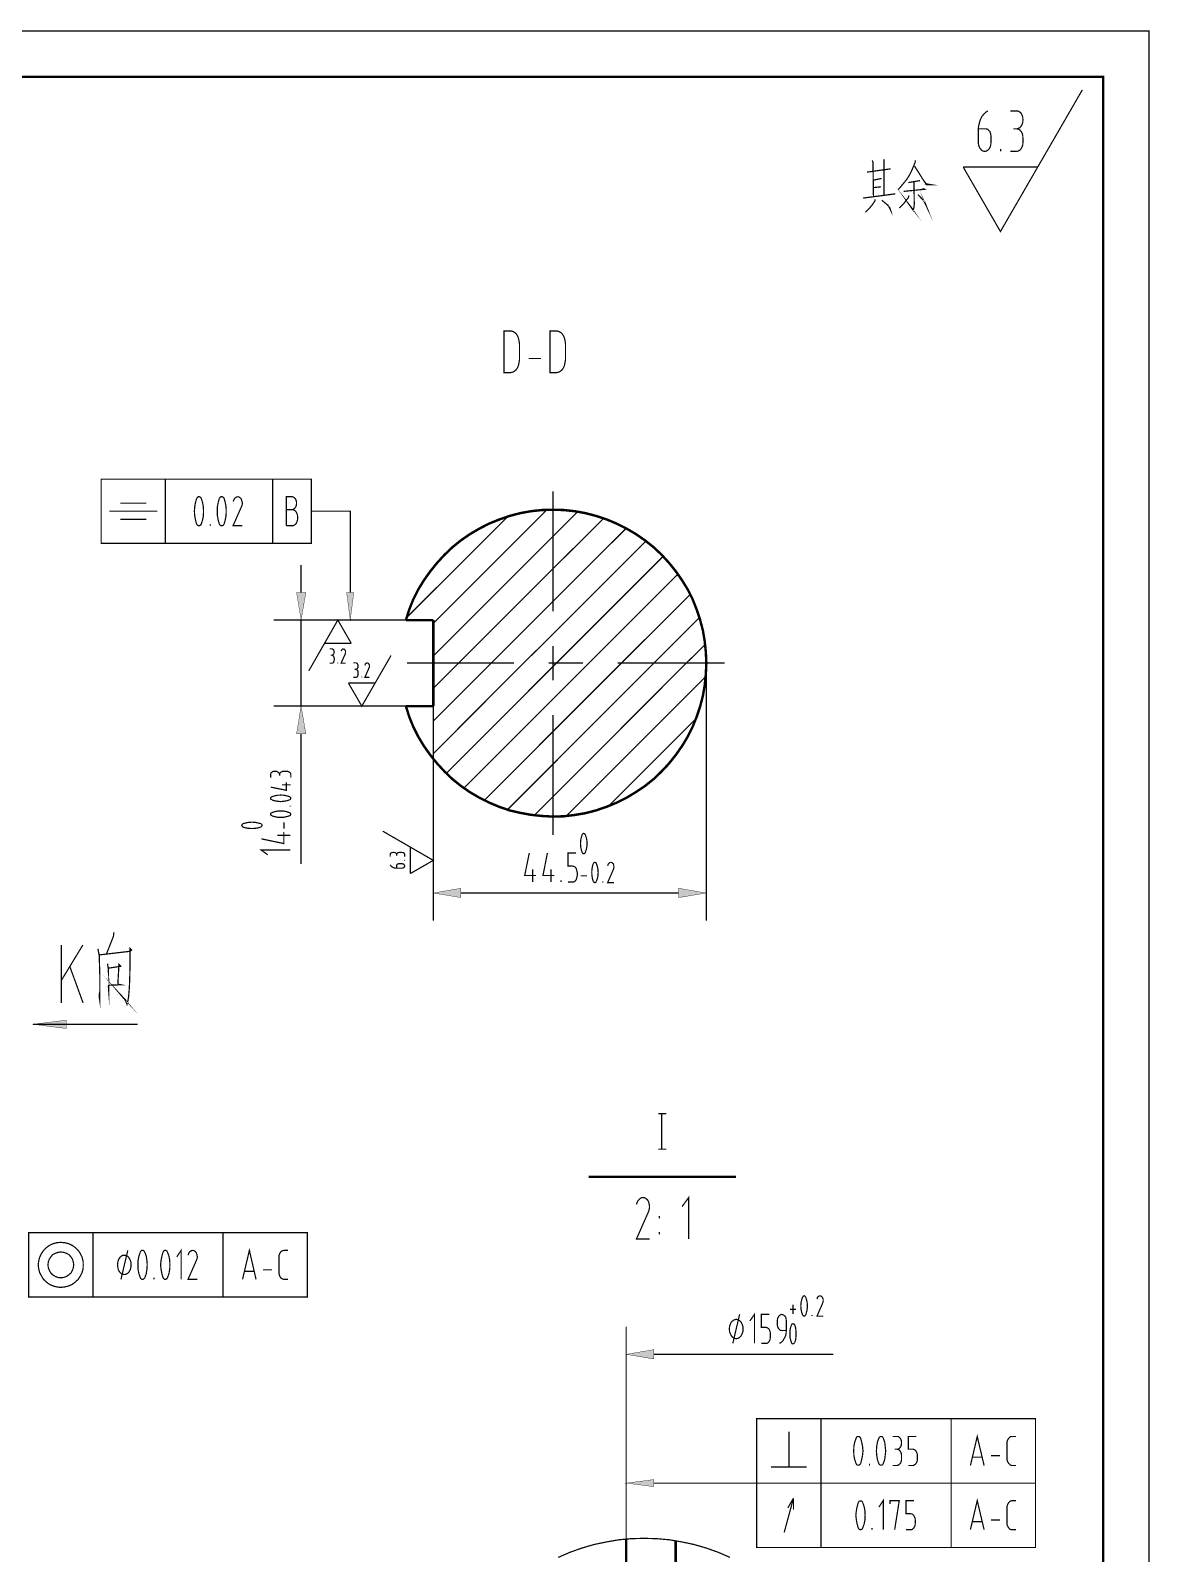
# Model space of a CAD drawing. Header units: millimetres. Extents: x -134 to 1622, y -8 to 444.
# Drawn here: x 446.2 to 627.6, y 197.2 to 444 of the extents above; entities that cross this region are included whole.
import ezdxf

# ---------------------------------------------------------------- set-up
doc = ezdxf.new("R2010")
doc.units = ezdxf.units.MM
doc.header["$LTSCALE"] = 0.25
doc.layers.add('H', color=7, linetype='Continuous')
doc.layers.add('P', color=7, linetype='Continuous')

msp = doc.modelspace()

# ---------------------------------------------------------------- hatches: boundary and pattern name
at = {"layer": 'H', "linetype": 'Continuous'}
for points in [[(489.3290000000001, 352.9095), (490.811, 352.9095), (490.043, 348.438), (489.3290000000001, 352.9095)], [(498.008, 348.438), (497.4515000000001, 352.9095), (498.59, 352.9095), (498.008, 348.438)], [(489.3290000000001, 330.0240000000001), (490.811, 330.0240000000001), (490.043, 334.4955), (489.3290000000001, 330.0240000000001)], [(515.9465, 304.968), (515.9465, 303.486), (511.475, 304.2), (515.9465, 304.968)], [(551.2685, 304.968), (551.2685, 303.486), (555.74, 304.2), (551.2685, 304.968)], [(451.9430000000001, 282.2400000000001), (446.573, 282.9285), (451.9430000000001, 283.6155000000001), (451.9430000000001, 282.2400000000001)], [(547.22, 230.196), (547.22, 228.714), (542.7485, 229.455), (547.22, 230.196)], [(542.7485, 208.5795), (547.22, 209.1615), (547.22, 208.0245), (542.7485, 208.5795)]]:
    msp.add_hatch(color=256, dxfattribs=at).paths.add_polyline_path(points)

# ---------------------------------------------------------------- linework, layer by layer
at = {"layer": 'P'}
for points, const_width in [([(0.935, 0.8819999999999999), (627.494, 0.8819999999999999), (627.494, 443.9265), (0.935, 443.9265), (0.935, 0.8819999999999999)], 0.198), ([(38.2145, 8.315999999999999), (620.0600000000001, 8.315999999999999), (620.0600000000001, 436.4925), (38.2145, 436.4925), (38.2145, 8.315999999999999)], 0.3945), ([(597.3845, 421.8870000000001), (603.4175, 411.4365), (616.7, 434.4015)], 0.198), ([(601.3805000000001, 430.989), (601.037, 430.7775), (600.719, 430.4595), (600.428, 430.089), (600.1895, 429.6390000000001), (600.0305000000001, 429.1635000000001), (599.8985, 428.607), (599.819, 428.0775), (599.819, 425.8815), (599.8715, 425.511), (599.9780000000001, 425.1675), (600.1370000000001, 424.8765), (600.3755000000001, 424.6125000000001), (600.587, 424.4805000000001), (600.878, 424.4265), (601.142, 424.4805000000001), (601.3805000000001, 424.6125000000001), (601.619, 424.8765), (601.7764999999999, 425.1675), (601.856, 425.511), (601.883, 425.8815), (601.883, 426.6225), (601.883, 426.9675), (601.8305, 427.284), (601.724, 427.602), (601.5395000000001, 427.8135), (601.3535, 428.025), (601.0895, 428.0775), (600.878, 428.0775), (599.819, 428.0775)], 0.198), ([(605.0045, 430.989), (606.0635, 430.989)], 0.198), ([(606.0635, 428.0775), (606.302, 428.1570000000001), (606.566, 428.2635), (606.7775, 428.5275), (606.9365, 428.8185), (607.043, 429.1635000000001), (607.0685000000001, 429.534), (607.043, 429.93), (606.9365, 430.2735), (606.7775, 430.5915000000001), (606.566, 430.803), (606.302, 430.962), (606.0635, 430.989)], 0.198), ([(606.0635, 428.0775), (605.5070000000001, 428.0775)], 0.198), ([(607.0685000000001, 426.6225), (607.043, 426.9930000000001), (606.9365, 427.3635), (606.7775, 427.6545), (606.566, 427.893), (606.302, 428.052), (606.0635, 428.0775)], 0.198), ([(603.4445000000001, 424.4265), (603.4445000000001, 424.7970000000001)], 0.198), ([(606.0635, 424.4265), (606.302, 424.4805000000001), (606.566, 424.6125000000001), (606.7775, 424.8765), (606.9365, 425.1675), (607.043, 425.511), (607.0685000000001, 425.8815)], 0.198), ([(607.0685000000001, 426.6225), (607.0685000000001, 425.8815)], 0.198), ([(582.647, 422.9715), (582.7535, 422.628), (582.8330000000001, 417.204)], 0.198), ([(584.5264999999999, 423.1575), (584.552, 422.9715), (584.5264999999999, 417.336)], 0.198), ([(589.6324999999999, 422.9715), (589.58, 422.628), (589.157, 421.5960000000001), (588.7070000000001, 420.6435000000001), (588.2045, 419.8500000000001), (587.5685000000001, 419.0820000000001), (587.0930000000001, 418.5), (586.802, 418.2090000000001)], 0.198), ([(589.4735000000001, 422.0715000000001), (591.4055000000001, 419.0295), (592.172, 419.0295), (591.4055000000001, 419.1615), (590.9825000000001, 419.6910000000001)], 0.198), ([(606.0635, 424.4265), (605.0045, 424.4265)], 0.198), ([(581.8009999999999, 421.0665), (585.611, 421.5960000000001)], 0.198), ([(582.8330000000001, 419.7705), (584.1560000000001, 420.0345)], 0.198), ([(590.3735, 419.6910000000001), (588.4955, 419.373)], 0.198), ([(597.3845, 421.8870000000001), (609.4505, 421.8870000000001)], 0.198), ([(581.1665, 416.8605000000001), (586.379, 417.5475)], 0.198), ([(582.7805000000001, 418.5525000000001), (584.0765000000001, 418.686)], 0.198), ([(589.394, 419.5050000000001), (589.448, 415.854), (589.394, 415.326), (589.289, 414.849), (588.6275, 415.8015), (589.289, 414.9555)], 0.198), ([(588.6005, 417.2835000000001), (588.4955, 416.9385), (587.7545, 415.986), (587.0135, 415.2465)], 0.198), ([(587.7275, 417.945), (591.1415000000001, 418.2885000000001), (590.9825000000001, 418.3680000000001), (590.5055000000001, 418.2090000000001)], 0.198), ([(590.0555, 417.4155000000001), (590.771, 416.6475000000001), (591.167, 416.1720000000001), (591.4055000000001, 415.563), (591.062, 416.2785)], 0.198), ([(583.0715, 416.6475000000001), (583.0715, 416.4105), (582.6740000000001, 415.8015), (582.278, 415.326), (581.828, 414.849), (581.51, 414.558)], 0.198), ([(584.183, 416.5155), (585.1355, 415.722), (585.5045, 415.2465), (585.611, 414.9015), (585.293, 415.5105)], 0.198), ([(522.932, 388.5765000000001), (524.042, 388.5765000000001), (524.36, 388.6560000000001), (524.6510000000001, 388.8135), (524.8895, 389.025), (525.128, 389.3700000000001), (525.2855000000001, 389.766), (525.365, 390.1905), (525.4445000000001, 390.6390000000001), (525.4445000000001, 393.2595), (525.365, 393.735), (525.2855000000001, 394.1325), (525.128, 394.5285), (524.8895, 394.8735), (524.6510000000001, 395.0850000000001), (524.36, 395.2440000000001), (524.042, 395.3235), (522.932, 395.3235), (522.932, 388.5765000000001)], 0.198), ([(530.393, 388.5765000000001), (531.5045, 388.5765000000001), (531.821, 388.6560000000001), (532.1120000000001, 388.8135), (532.3505, 389.025), (532.5889999999999, 389.3700000000001), (532.748, 389.766), (532.826, 390.1905), (532.9055000000001, 390.6390000000001), (532.9055000000001, 393.2595), (532.826, 393.735), (532.748, 394.1325), (532.5889999999999, 394.5285), (532.3505, 394.8735), (532.1120000000001, 395.0850000000001), (531.821, 395.2440000000001), (531.5045, 395.3235), (530.393, 395.3235), (530.393, 388.5765000000001)], 0.198), ([(526.9265, 390.852), (528.9110000000001, 390.852)], 0.198), ([(457.6325, 360.9), (457.6325, 371.298), (468.0305, 371.298), (468.0305, 360.9), (457.6325, 360.9)], 0.198), ([(468.0305, 360.9), (485.4395, 360.9), (485.4395, 371.298), (468.0305, 371.298)], 0.198), ([(485.4395, 360.9), (491.7110000000001, 360.9), (491.7110000000001, 371.298), (485.4395, 371.298)], 0.198), ([(473.1095, 368.2035), (472.9250000000001, 367.542), (472.793, 366.8265), (472.7405, 366.1125), (472.793, 365.3715), (472.9250000000001, 364.6845), (473.1095, 363.996)], 0.198), ([(473.8505, 368.2035), (473.7185000000001, 368.361), (473.5595, 368.4675), (473.402, 368.4675), (473.2430000000001, 368.361), (473.1095, 368.2035)], 0.198), ([(473.8505, 363.996), (474.062, 364.6845), (474.1955, 365.3715), (474.221, 366.1125), (474.1955, 366.8265), (474.062, 367.542), (473.8505, 368.2035)], 0.198), ([(476.7875, 368.2035), (476.6030000000001, 367.542), (476.471, 366.8265), (476.444, 366.1125), (476.471, 365.3715), (476.6030000000001, 364.6845), (476.7875, 363.996)], 0.198), ([(477.5555000000001, 368.2035), (477.4235, 368.361), (477.2645, 368.4675), (477.0785, 368.4675), (476.9195, 368.361), (476.7875, 368.2035)], 0.198), ([(477.5555000000001, 363.996), (477.74, 364.6845), (477.872, 365.3715), (477.899, 366.1125), (477.872, 366.8265), (477.74, 367.542), (477.5555000000001, 368.2035)], 0.198), ([(479.7515000000001, 368.4675), (479.54, 368.388), (479.3015, 368.229), (479.1425, 367.965), (479.0105, 367.674)], 0.198), ([(480.3860000000001, 366.8805), (480.4925, 367.1445), (480.518, 367.4625), (480.4385, 367.779), (480.3605000000001, 368.0445), (480.2015000000001, 368.256), (479.963, 368.415), (479.7515000000001, 368.4675)], 0.198), ([(488.588, 366.351), (488.7995, 366.4305), (489.0110000000001, 366.5895), (489.1700000000001, 366.801), (489.2765, 367.092), (489.302, 367.4085000000001), (489.2765, 367.7265), (489.1700000000001, 368.0175), (489.0110000000001, 368.256), (488.7995, 368.388), (488.588, 368.4675), (487.6625, 368.4675), (487.6625, 363.7575000000001)], 0.198), ([(530.8685, 349.8675), (530.8685, 369.3405)], 0.198), ([(458.9285, 366.1125), (466.7345, 366.1125)], 0.198), ([(460.7270000000001, 367.4085000000001), (464.9345, 367.4085000000001)], 0.198), ([(480.3860000000001, 366.8805), (479.0105, 363.7575000000001), (480.518, 363.7575000000001)], 0.198), ([(487.6625, 363.7575000000001), (488.588, 363.7575000000001), (488.8265000000001, 363.7845), (489.0650000000001, 363.9435), (489.2495, 364.128), (489.3815, 364.419), (489.4610000000001, 364.71), (489.4880000000001, 365.055), (489.4610000000001, 365.3985), (489.3815, 365.7165), (489.2495, 365.9805000000001), (489.0650000000001, 366.192), (488.8265000000001, 366.324), (488.588, 366.351), (487.6625, 366.351)], 0.198), ([(498.008, 352.9365), (498.008, 366.1125), (491.7110000000001, 366.1125)], 0.198), ([(507.0305, 334.521), (507.5585000000001, 332.8275), (508.22, 331.188), (509.0135, 329.601), (509.9405, 328.065), (510.9725, 326.61), (512.0840000000001, 325.2345), (513.2735, 323.9385), (514.571, 322.6950000000001), (515.9465, 321.5835), (517.4014999999999, 320.5785), (518.936, 319.6785), (520.523, 318.885), (522.164, 318.1965000000001), (523.8575000000001, 317.6145), (525.5765000000001, 317.2185), (527.3240000000001, 316.9005), (529.0955, 316.7145), (530.8685, 316.6095), (532.6145, 316.662), (534.3875, 316.8735), (536.1335, 317.1645), (537.854, 317.6145), (539.5475, 318.1965000000001), (541.187, 318.8580000000001), (542.7755, 319.6515000000001), (544.3100000000001, 320.5785), (545.765, 321.5565), (547.1675, 322.6680000000001), (548.4635000000001, 323.9115), (549.6545, 325.182), (550.766, 326.5845), (551.798, 328.0395), (552.7235000000001, 329.574), (553.517, 331.1610000000001), (554.1785, 332.802), (554.7335, 334.4685), (555.1835000000001, 336.189), (555.4745, 337.935), (555.6605000000001, 339.7335), (555.74, 341.5065), (555.6605000000001, 343.2525), (555.4745, 345.0255), (555.1835000000001, 346.7715), (554.7335, 348.492), (554.1785, 350.1585000000001), (553.517, 351.825), (552.7235000000001, 353.4135), (551.798, 354.921), (550.766, 356.403), (549.6545, 357.7785), (548.4635000000001, 359.0745), (547.1675, 360.2925), (545.765, 361.4025), (544.3100000000001, 362.409), (542.7755, 363.3075), (541.187, 364.1025), (539.5475, 364.7895), (537.854, 365.3460000000001), (536.1335, 365.796), (534.3875, 366.1125), (532.6145, 366.2985), (530.8685, 366.351), (529.0955, 366.2985), (527.3240000000001, 366.1125), (525.5765000000001, 365.796), (523.8575000000001, 365.3460000000001), (522.164, 364.764), (520.523, 364.1025), (518.936, 363.282), (517.4014999999999, 362.382), (515.9465, 361.377), (514.571, 360.2655), (513.2735, 359.022), (512.0840000000001, 357.726), (510.9725, 356.349), (509.9405, 354.894), (509.0135, 353.3865), (508.22, 351.7995), (507.5585000000001, 350.1315), (507.0305, 348.465)], 0.3945), ([(511.475, 347.91), (529.8905, 366.324)], 0.198), ([(511.475, 342.6435000000001), (530.8685, 362.0385), (534.8645, 366.033)], 0.198), ([(460.7270000000001, 364.7895), (464.9345, 364.7895)], 0.198), ([(473.1095, 363.996), (473.2430000000001, 363.837), (473.402, 363.7575000000001), (473.5595, 363.7575000000001), (473.7185000000001, 363.837), (473.8505, 363.996)], 0.198), ([(475.3325, 363.7575000000001), (475.3325, 363.996)], 0.198), ([(476.7875, 363.996), (476.9195, 363.837), (477.0785, 363.7575000000001), (477.2645, 363.7575000000001), (477.4235, 363.837), (477.5555000000001, 363.996)], 0.198), ([(507.1085, 348.8355), (523.5395000000001, 365.2395)], 0.198), ([(530.8685, 356.7735), (539.0975, 364.9485)], 0.198), ([(530.8685, 351.5085), (542.7485, 363.3345)], 0.198), ([(530.8685, 346.1895), (545.9495000000001, 361.2705)], 0.198), ([(531.4505, 341.5065), (548.7545, 358.8105)], 0.198), ([(490.043, 352.9365), (490.043, 357.408)], 0.198), ([(515.6030000000001, 341.5065), (530.8685, 356.7735)], 0.198), ([(536.7155, 341.5065), (551.1365000000001, 355.9005)], 0.198), ([(489.302, 352.9365), (490.811, 352.9365), (490.043, 348.465), (489.302, 352.9365)], 0.057), ([(498.008, 348.465), (497.426, 352.9365), (498.59, 352.9365), (498.008, 348.465)], 0.057), ([(520.868, 341.5065), (530.8685, 351.5085)], 0.198), ([(541.982, 341.5065), (553.1195, 352.6185)], 0.198), ([(507.0305, 348.465), (485.5715, 348.465)], 0.198), ([(490.043, 348.465), (490.043, 334.521)], 0.198), ([(498.167, 344.7075), (495.9965, 348.465), (491.2865, 340.236)], 0.198), ([(511.475, 348.465), (507.0305, 348.465)], 0.3945), ([(511.475, 334.521), (511.475, 348.465)], 0.3945), ([(547.247, 341.5065), (554.6285, 348.8625)], 0.198), ([(526.133, 341.5065), (530.8685, 346.1895)], 0.198), ([(498.167, 344.7075), (493.88, 344.7075)], 0.198), ([(494.6735, 343.809), (495.044, 343.809)], 0.198), ([(495.044, 342.777), (495.176, 342.8025000000001), (495.3095, 342.936), (495.362, 343.0935), (495.4145000000001, 343.2795), (495.362, 343.4640000000001), (495.3095, 343.65), (495.176, 343.7550000000001), (495.044, 343.809)], 0.198), ([(496.8965000000001, 343.809), (496.7375000000001, 343.7550000000001), (496.6055, 343.623), (496.5260000000001, 343.4115)], 0.198), ([(497.2145, 343.014), (497.24, 343.2), (497.24, 343.4385), (497.1605000000001, 343.623), (497.0285, 343.7550000000001), (496.8965000000001, 343.809)], 0.198), ([(530.8685, 338.676), (530.8685, 344.2845)], 0.198), ([(552.5120000000001, 341.5065), (555.581, 344.523)], 0.198), ([(495.044, 341.4795), (494.6735, 341.4795)], 0.198), ([(495.044, 342.777), (494.8595, 342.777)], 0.198), ([(495.4145000000001, 342.2205), (495.362, 342.459), (495.3095, 342.618), (495.176, 342.6975), (495.044, 342.777)], 0.198), ([(495.044, 341.4795), (495.176, 341.5065), (495.3095, 341.586), (495.362, 341.7705), (495.4145000000001, 341.9835)], 0.198), ([(495.4145000000001, 342.2205), (495.4145000000001, 341.9835)], 0.198), ([(495.9695, 341.4795), (495.9695, 341.586)], 0.198), ([(497.2145, 343.014), (496.5260000000001, 341.4795), (497.24, 341.4795)], 0.198), ([(497.717, 338.2515), (499.8860000000001, 334.521), (504.6215, 342.723)], 0.198), ([(498.536, 341.5335000000001), (498.9065000000001, 341.5335000000001)], 0.198), ([(498.9065000000001, 340.4745), (499.0655, 340.527), (499.172, 340.6065), (499.2515000000001, 340.7925), (499.277, 340.977), (499.2515000000001, 341.1885), (499.172, 341.3745000000001), (499.0655, 341.4795), (498.9065000000001, 341.5335000000001)], 0.198), ([(501.0500000000001, 340.713), (500.3885, 339.1785), (501.1295000000001, 339.1785)], 0.198), ([(500.759, 341.5335000000001), (500.6, 341.4795), (500.441, 341.3475), (500.3885, 341.109)], 0.198), ([(501.0500000000001, 340.713), (501.1295000000001, 340.9245), (501.1295000000001, 341.136), (501.0245, 341.3475), (500.891, 341.4795), (500.759, 341.5335000000001)], 0.198), ([(507.188, 341.5065), (524.5445, 341.5065)], 0.198), ([(511.475, 337.3785), (515.6030000000001, 341.5065)], 0.198), ([(511.475, 332.088), (520.868, 341.5065)], 0.198), ([(511.475, 326.8215000000001), (526.133, 341.5065)], 0.198), ([(513.5645, 323.6205), (530.8685, 340.9245)], 0.198), ([(530.1815, 341.5065), (535.763, 341.5065)], 0.198), ([(530.8685, 340.9245), (531.4505, 341.5065)], 0.198), ([(530.8685, 335.6595), (536.7155, 341.5065)], 0.198), ([(530.8685, 330.3945), (541.982, 341.5065)], 0.198), ([(530.8685, 325.1025), (547.247, 341.5065)], 0.198), ([(530.8685, 319.8375), (552.5120000000001, 341.5065)], 0.198), ([(541.346, 341.5065), (558.7025, 341.5065)], 0.198), ([(555.74, 341.5065), (555.74, 299.7555)], 0.198), ([(497.717, 338.2515), (502.0295, 338.2515)], 0.198), ([(498.9065000000001, 339.1785), (498.536, 339.1785)], 0.198), ([(498.9065000000001, 340.4745), (498.749, 340.4745)], 0.198), ([(499.277, 339.9450000000001), (499.2515000000001, 340.1565), (499.172, 340.3155), (499.0655, 340.422), (498.9065000000001, 340.4745)], 0.198), ([(498.9065000000001, 339.1785), (499.0655, 339.204), (499.172, 339.3105), (499.2515000000001, 339.495), (499.277, 339.681)], 0.198), ([(499.277, 339.9450000000001), (499.277, 339.681)], 0.198), ([(499.859, 339.1785), (499.859, 339.3105)], 0.198), ([(533.039, 316.7145), (555.6605000000001, 339.3375)], 0.198), ([(516.4490000000001, 321.2400000000001), (530.8685, 335.6595)], 0.198), ([(507.0305, 334.521), (485.5715, 334.521)], 0.198), ([(489.302, 330.0240000000001), (490.811, 330.0240000000001), (490.043, 334.521), (489.302, 330.0240000000001)], 0.057), ([(511.475, 334.521), (507.0305, 334.521)], 0.3945), ([(511.475, 334.521), (511.475, 299.7555)], 0.198), ([(530.8685, 313.62), (530.8685, 333.093)], 0.198), ([(539.918, 318.3285), (554.0465, 332.4585)], 0.198), ([(490.043, 330.0240000000001), (490.043, 308.9370000000001)], 0.198), ([(519.7565, 319.2555), (530.8685, 330.3945)], 0.198), ([(486.551, 323.4615000000001), (486.4715, 323.6475), (486.3125, 323.8065), (486.1010000000001, 323.9385), (485.8100000000001, 323.9640000000001), (485.519, 323.9385), (485.3075000000001, 323.8065), (485.1485000000001, 323.6475), (485.096, 323.4615000000001)], 0.198), ([(485.096, 322.9335), (485.096, 323.4615000000001)], 0.198), ([(487.265, 323.9640000000001), (487.001, 323.9385), (486.7625, 323.8065), (486.6035000000001, 323.6475), (486.551, 323.4615000000001)], 0.198), ([(486.551, 323.4615000000001), (486.551, 323.2245)], 0.198), ([(487.265, 323.9640000000001), (487.6625, 323.9640000000001)], 0.198), ([(488.3765000000001, 323.4615000000001), (488.324, 323.6475), (488.165, 323.8065), (487.9010000000001, 323.9385), (487.6625, 323.9640000000001)], 0.198), ([(488.3765000000001, 323.4615000000001), (488.3765000000001, 322.9335)], 0.198), ([(523.5140000000001, 317.7465), (530.8685, 325.1025)], 0.198), ([(485.096, 321.3975), (487.6625, 320.8695), (487.6625, 322.1655)], 0.198), ([(486.9215, 321.768), (488.3765000000001, 321.768)], 0.198), ([(485.2805, 319.8375), (485.123, 319.7055), (485.096, 319.599), (485.123, 319.44), (485.2805, 319.335)], 0.198), ([(488.1920000000001, 319.8375), (487.715, 319.9695), (487.2395, 320.076), (486.737, 320.1015), (486.233, 320.076), (485.7305, 319.9695), (485.2805, 319.8375)], 0.198), ([(485.2805, 319.335), (485.7305, 319.176), (486.233, 319.0965), (486.737, 319.044), (487.2395, 319.0965), (487.715, 319.176), (488.1920000000001, 319.335)], 0.198), ([(488.1920000000001, 319.335), (488.324, 319.44), (488.3765000000001, 319.599), (488.324, 319.7055), (488.1920000000001, 319.8375)], 0.198), ([(527.8520000000001, 316.794), (530.8685, 319.8375)], 0.198), ([(485.2805, 317.244), (485.123, 317.139), (485.096, 316.98), (485.123, 316.8735), (485.2805, 316.7415)], 0.198), ([(488.1920000000001, 317.244), (487.715, 317.403), (487.2395, 317.5095000000001), (486.737, 317.535), (486.233, 317.5095000000001), (485.7305, 317.403), (485.2805, 317.244)], 0.198), ([(485.2805, 316.7415), (485.7305, 316.6095), (486.233, 316.503), (486.737, 316.4775), (487.2395, 316.503), (487.715, 316.6095), (488.1920000000001, 316.7415)], 0.198), ([(488.3765000000001, 318.3030000000001), (488.1920000000001, 318.3030000000001)], 0.198), ([(488.1920000000001, 316.7415), (488.324, 316.8735), (488.3765000000001, 316.98), (488.324, 317.139), (488.1920000000001, 317.244)], 0.198), ([(480.5975, 315.4710000000001), (480.4925, 315.3390000000001), (480.413, 315.18), (480.4925, 315.048), (480.5975, 314.916)], 0.198), ([(483.5345, 315.4710000000001), (483.059, 315.5775), (482.5820000000001, 315.6825), (482.0795, 315.7095), (481.5500000000001, 315.6825), (481.0745000000001, 315.5775), (480.5975, 315.4710000000001)], 0.198), ([(480.5975, 314.916), (481.0745000000001, 314.784), (481.5500000000001, 314.7045000000001), (482.0795, 314.6775000000001), (482.5820000000001, 314.7045000000001), (483.059, 314.784), (483.5345, 314.916)], 0.198), ([(483.5345, 314.916), (483.6665, 315.048), (483.7205, 315.18), (483.6665, 315.3390000000001), (483.5345, 315.4710000000001)], 0.198), ([(483.587, 313.011), (487.2395, 312.243), (487.2395, 314.1225)], 0.198), ([(486.2075, 313.566), (488.297, 313.566)], 0.198), ([(487.265, 314.6775000000001), (487.265, 315.7095)], 0.198), ([(507.7445, 307.3755), (511.475, 309.519), (503.273, 314.2545)], 0.198), ([(535.6055, 313.725), (535.472, 313.2495000000001), (535.3670000000001, 312.7725), (535.34, 312.243), (535.3670000000001, 311.7405000000001), (535.472, 311.238), (535.6055, 310.788)], 0.198), ([(536.108, 313.725), (536.0015000000001, 313.8315), (535.8425000000001, 313.9110000000001), (535.7375000000001, 313.8315), (535.6055, 313.725)], 0.198), ([(536.108, 310.788), (536.267, 311.238), (536.372, 311.7405000000001), (536.399, 312.243), (536.372, 312.7725), (536.267, 313.2495000000001), (536.108, 313.725)], 0.198), ([(488.297, 311.1855), (483.587, 311.1855), (484.646, 310.4175)], 0.198), ([(507.7445, 307.3755), (507.7445, 311.688)], 0.198), ([(505.5215000000001, 310.4445), (505.4945, 310.6035), (505.3625000000001, 310.7355), (505.2035, 310.788), (505.019, 310.815), (504.8075000000001, 310.788), (504.6485000000001, 310.7355), (504.5165000000001, 310.6035), (504.4895, 310.4445)], 0.198), ([(504.4895, 310.101), (504.4895, 310.4445)], 0.198), ([(504.4895, 308.8035), (504.6485000000001, 308.5665), (504.8870000000001, 308.4075), (505.178, 308.2755), (505.5215000000001, 308.2485), (506.3150000000001, 308.2485), (506.5265, 308.2755), (506.6855, 308.3535), (506.792, 308.487), (506.8445, 308.592), (506.792, 308.751), (506.6855, 308.883), (506.5265, 308.9625), (506.3150000000001, 308.9895), (506.078, 308.9895), (505.892, 308.9895), (505.733, 308.9370000000001), (505.628, 308.8575), (505.5215000000001, 308.724), (505.5215000000001, 308.592), (505.5215000000001, 308.2485)], 0.198), ([(506.078, 310.815), (505.8395, 310.788), (505.6805000000001, 310.7355), (505.574, 310.6035), (505.5215000000001, 310.4445)], 0.198), ([(505.5215000000001, 310.4445), (505.5215000000001, 310.2855)], 0.198), ([(506.078, 310.815), (506.3150000000001, 310.815)], 0.198), ([(506.8445, 310.4445), (506.792, 310.6035), (506.6855, 310.7355), (506.5265, 310.788), (506.3150000000001, 310.815)], 0.198), ([(506.8445, 309.519), (506.7125, 309.519)], 0.198), ([(506.8445, 310.4445), (506.8445, 310.101)], 0.198), ([(527.033, 310.7085), (526.292, 307.0575), (528.143, 307.0575)], 0.198), ([(529.9685000000001, 310.7085), (529.2545, 307.0575), (531.08, 307.0575)], 0.198), ([(533.303, 306.0000000000001), (534.0440000000001, 306.0000000000001), (534.2555000000001, 306.0255), (534.494, 306.1845), (534.653, 306.423), (534.731, 306.6870000000001), (534.8105, 307.0575), (534.8105, 307.56), (534.731, 307.878), (534.653, 308.169), (534.494, 308.4075), (534.2555000000001, 308.5395), (534.0440000000001, 308.592), (533.303, 308.592), (533.303, 310.7085), (534.626, 310.7085)], 0.198), ([(535.6055, 310.788), (535.7375000000001, 310.629), (535.8425000000001, 310.6035), (536.0015000000001, 310.629), (536.108, 310.788)], 0.198), ([(537.404, 309.015), (537.272, 308.5395), (537.1925, 308.0625000000001), (537.1655000000001, 307.56), (537.1925, 307.0575), (537.272, 306.582), (537.404, 306.105)], 0.198), ([(537.9065, 309.015), (537.827, 309.1485), (537.668, 309.201), (537.5360000000001, 309.1485), (537.404, 309.015)], 0.198), ([(537.9065, 306.105), (538.0655, 306.582), (538.172, 307.0575), (538.1975, 307.56), (538.172, 308.0625000000001), (538.0655, 308.5395), (537.9065, 309.015)], 0.198), ([(540.2615000000001, 309.201), (540.0500000000001, 309.1485), (539.864, 308.9625), (539.732, 308.646)], 0.198), ([(540.6845, 308.0895), (540.7640000000001, 308.3805), (540.7370000000001, 308.6715), (540.659, 308.9625), (540.446, 309.1485), (540.2615000000001, 309.201)], 0.198), ([(527.588, 308.0625000000001), (527.588, 306.0000000000001)], 0.198), ([(530.552, 308.0625000000001), (530.552, 306.0000000000001)], 0.198), ([(532.1915, 306.0000000000001), (532.1915, 306.264)], 0.198), ([(535.34, 307.0050000000001), (536.399, 307.0050000000001)], 0.198), ([(537.404, 306.105), (537.5360000000001, 305.973), (537.668, 305.8935000000001), (537.827, 305.973), (537.9065, 306.105)], 0.198), ([(538.9655, 305.8935000000001), (538.9655, 306.105)], 0.198), ([(540.6845, 308.0895), (539.732, 305.8935000000001), (540.7640000000001, 305.8935000000001)], 0.198), ([(515.9465, 304.9935), (515.9465, 303.486), (511.475, 304.227), (515.9465, 304.9935)], 0.057), ([(551.2415, 304.227), (515.9465, 304.227)], 0.198), ([(551.2415, 304.9935), (551.2415, 303.486), (555.74, 304.227), (551.2415, 304.9935)], 0.057), ([(459.6965, 297.876), (459.6170000000001, 297.216), (458.5055000000001, 294.3840000000001)], 0.198), ([(451.1765, 286.4205000000001), (451.1765, 295.8135)], 0.198), ([(454.6685, 295.8135), (451.1765, 290.0715000000001)], 0.198), ([(457.1030000000001, 295.1775000000001), (457.3145, 294.093), (457.421, 290.442), (457.421, 290.31), (457.421, 288.0075000000001), (457.421, 286.659), (457.3145, 287.4255), (457.3670000000001, 288.219)], 0.198), ([(457.3670000000001, 294.1995), (462.3155, 294.7815), (462.5795, 294.993), (462.3155, 295.257), (462.3155, 293.061), (462.263, 290.5485), (462.263, 290.31), (462.1835000000001, 288.696), (462.077, 287.4255), (461.945, 286.659), (461.813, 286.182), (461.5475, 286.8435), (460.8065, 287.7165), (461.8655, 286.5795000000001)], 0.198), ([(452.552, 292.2945), (454.6955, 286.4205000000001)], 0.198), ([(458.6645000000001, 292.77), (458.7965, 291.87), (458.849, 289.278), (458.849, 288.405), (458.7965, 289.092), (458.849, 289.278), (460.8065, 289.3575), (460.331, 289.4625), (460.5155, 292.665), (460.8065, 292.347), (458.849, 292.056)], 0.198), ([(451.9430000000001, 282.2670000000001), (446.573, 282.954), (451.9430000000001, 283.6155000000001), (451.9430000000001, 282.2670000000001)], 0.057), ([(463.559, 282.954), (446.573, 282.954)], 0.198), ([(547.961, 268.482), (549.2315000000001, 268.482)], 0.198), ([(548.4905, 268.482), (548.4905, 262.713)], 0.198), ([(547.961, 262.713), (549.2315000000001, 262.713)], 0.198), ([(560.528, 258.216), (536.6360000000001, 258.216)], 0.3945), ([(545.474, 254.8815), (545.183, 254.829), (544.9445000000001, 254.67), (544.706, 254.4315), (544.5215000000001, 254.115), (544.415, 253.7445)], 0.198), ([(546.374, 252.606), (546.479, 252.951), (546.5315, 253.374), (546.479, 253.7445), (546.3995, 254.115), (546.2405, 254.4315), (546.0035, 254.67), (545.765, 254.829), (545.474, 254.8815)], 0.198), ([(552.8824999999999, 248.1615), (552.8824999999999, 254.8815), (551.798, 253.401)], 0.198), ([(546.374, 252.606), (544.415, 248.1615), (546.5315, 248.1615)], 0.198), ([(548.1200000000001, 251.5215), (548.1200000000001, 251.892)], 0.198), ([(548.1200000000001, 248.9295), (548.1200000000001, 249.273)], 0.198), ([(445.8845, 238.743), (445.8845, 249.1935), (456.3095, 249.1935), (456.3095, 238.743), (445.8845, 238.743)], 0.198), ([(454.721, 243.954), (454.6955, 244.59), (454.5365, 245.1975), (454.2455, 245.8065), (453.902, 246.309), (453.4250000000001, 246.759), (452.9225, 247.1295), (452.3405, 247.3935), (451.706, 247.5525), (451.07, 247.6065), (450.4355, 247.5525), (449.8535000000001, 247.3935), (449.2715000000001, 247.1295), (448.7420000000001, 246.759), (448.292, 246.309), (447.9485000000001, 245.8065), (447.6575, 245.1975), (447.4985, 244.59), (447.419, 243.954), (447.4985, 243.3195), (447.6575, 242.7105), (447.9485000000001, 242.1555), (448.292, 241.6005), (448.7420000000001, 241.176), (449.2715000000001, 240.78), (449.8535000000001, 240.5415), (450.4355, 240.3825), (451.07, 240.303), (451.706, 240.3825), (452.3405, 240.5415), (452.9225, 240.78), (453.4250000000001, 241.176), (453.902, 241.6005), (454.2455, 242.1555), (454.5365, 242.7105), (454.6955, 243.3195), (454.721, 243.954)], 0.198), ([(456.3095, 238.743), (477.3695, 238.743), (477.3695, 249.1935), (456.3095, 249.1935)], 0.198), ([(477.3695, 238.743), (491.0495, 238.743), (491.0495, 249.1935), (477.3695, 249.1935)], 0.198), ([(453.1865, 243.954), (453.107, 244.431), (452.975, 244.881), (452.7380000000001, 245.2515), (452.393, 245.622), (451.997, 245.8335), (451.547, 245.9925), (451.07, 246.045), (450.647, 245.9925), (450.197, 245.8335), (449.774, 245.622), (449.456, 245.2515), (449.2190000000001, 244.881), (449.0600000000001, 244.431), (449.006, 243.954), (449.0600000000001, 243.4785), (449.2190000000001, 243.081), (449.456, 242.658), (449.774, 242.34), (450.197, 242.076), (450.647, 241.917), (451.07, 241.8645), (451.547, 241.917), (451.997, 242.076), (452.393, 242.34), (452.7380000000001, 242.658), (452.975, 243.081), (453.107, 243.4785), (453.1865, 243.954)], 0.198), ([(462.4745, 243.954), (462.4475, 244.3785), (462.341, 244.749), (462.1565000000001, 245.0655), (461.945, 245.331), (461.6795000000001, 245.4885), (461.3630000000001, 245.5155), (461.072, 245.4885), (460.8335, 245.331), (460.595, 245.0655), (460.4105000000001, 244.749), (460.331, 244.3785), (460.2785, 243.954), (460.331, 243.558), (460.4105000000001, 243.1605), (460.595, 242.844), (460.8335, 242.6055), (461.072, 242.4465), (461.3630000000001, 242.394), (461.6795000000001, 242.4465), (461.945, 242.6055), (462.1565000000001, 242.844), (462.341, 243.1605), (462.4475, 243.558), (462.4745, 243.954)], 0.198), ([(460.8335, 241.6005), (461.945, 246.309)], 0.198), ([(463.982, 246.045), (463.7435, 245.3835), (463.6115000000001, 244.695), (463.5845, 243.954), (463.6115000000001, 243.24), (463.7435, 242.526), (463.982, 241.8645)], 0.198), ([(464.696, 246.045), (464.5640000000001, 246.2295), (464.4050000000001, 246.309), (464.2460000000001, 246.309), (464.0885000000001, 246.2295), (463.982, 246.045)], 0.198), ([(464.696, 241.8645), (464.9345, 242.526), (465.0410000000001, 243.24), (465.0935000000001, 243.954), (465.0410000000001, 244.695), (464.9345, 245.3835), (464.696, 246.045)], 0.198), ([(467.66, 246.045), (467.474, 245.3835), (467.342, 244.695), (467.2625, 243.954), (467.342, 243.24), (467.474, 242.526), (467.66, 241.8645)], 0.198), ([(468.374, 246.045), (468.269, 246.2295), (468.11, 246.309), (467.951, 246.309), (467.792, 246.2295), (467.66, 246.045)], 0.198), ([(468.374, 241.8645), (468.6125000000001, 242.526), (468.7445, 243.24), (468.7715000000001, 243.954), (468.7445, 244.695), (468.6125000000001, 245.3835), (468.374, 246.045)], 0.198), ([(470.597, 241.6005), (470.597, 246.309), (469.883, 245.2515)], 0.198), ([(473.0840000000001, 244.722), (471.7085, 241.6005), (473.216, 241.6005)], 0.198), ([(472.4495000000001, 246.309), (472.2365000000001, 246.2565), (471.9995, 246.0975), (471.8135, 245.8335), (471.7085, 245.5155)], 0.198), ([(473.0840000000001, 244.722), (473.1890000000001, 245.013), (473.216, 245.331), (473.1365, 245.6475), (473.057, 245.886), (472.898, 246.1245), (472.661, 246.2835), (472.4495000000001, 246.309)], 0.198), ([(480.5450000000001, 241.6005), (481.6565000000001, 246.309), (482.741, 241.6005)], 0.198), ([(487.265, 246.309), (487.028, 246.2565), (486.7625, 246.0975), (486.6035000000001, 245.8335), (486.4715, 245.5155), (486.4445000000001, 245.145)], 0.198), ([(486.4445000000001, 242.79), (486.4445000000001, 245.145)], 0.198), ([(487.265, 246.309), (487.9010000000001, 246.309)], 0.198), ([(463.982, 241.8645), (464.0885000000001, 241.7055), (464.2460000000001, 241.6005), (464.4050000000001, 241.6005), (464.5640000000001, 241.7055), (464.696, 241.8645)], 0.198), ([(466.205, 241.6005), (466.205, 241.8645)], 0.198), ([(467.66, 241.8645), (467.792, 241.7055), (467.951, 241.6005), (468.11, 241.6005), (468.269, 241.7055), (468.374, 241.8645)], 0.198), ([(482.4230000000001, 242.9235), (480.8630000000001, 242.9235)], 0.198), ([(483.8525, 243.1605), (485.3345, 243.1605)], 0.198), ([(486.4445000000001, 242.79), (486.4715, 242.4465), (486.6035000000001, 242.076), (486.7625, 241.8375), (487.028, 241.6785), (487.265, 241.6005)], 0.198), ([(487.9010000000001, 241.6005), (487.265, 241.6005)], 0.198), ([(569.789, 236.0175), (569.789, 237.4995)], 0.198), ([(571.3505, 238.743), (571.1915, 238.293), (571.085, 237.816), (571.0595, 237.2865), (571.085, 236.784), (571.1915, 236.3085), (571.3505, 235.8315)], 0.198), ([(571.8530000000001, 238.743), (571.721, 238.875), (571.6145, 238.9545), (571.4555, 238.875), (571.3505, 238.743)], 0.198), ([(571.8530000000001, 235.8315), (571.985, 236.3085), (572.0915, 236.784), (572.1170000000001, 237.2865), (572.0915, 237.816), (571.985, 238.293), (571.8530000000001, 238.743)], 0.198), ([(574.6310000000001, 237.843), (573.6785, 235.647), (574.6835000000001, 235.647)], 0.198), ([(574.181, 238.9545), (573.9425, 238.875), (573.758, 238.689), (573.6785, 238.398)], 0.198), ([(574.6310000000001, 237.843), (574.6835000000001, 238.107), (574.6835000000001, 238.425), (574.5515, 238.689), (574.3925, 238.875), (574.181, 238.9545)], 0.198), ([(561.692, 233.583), (561.6665, 233.9535), (561.5345, 234.351), (561.3755000000001, 234.6945), (561.1370000000001, 234.906), (560.873, 235.065), (560.5820000000001, 235.1445), (560.291, 235.065), (560.0255, 234.906), (559.787, 234.6945), (559.6295, 234.351), (559.4960000000001, 233.9535), (559.4705, 233.583), (559.4960000000001, 233.16), (559.6295, 232.7895), (559.787, 232.4715), (560.0255, 232.2075), (560.291, 232.0485), (560.5820000000001, 231.996), (560.873, 232.0485), (561.1370000000001, 232.2075), (561.3755000000001, 232.4715), (561.5345, 232.7895), (561.6665, 233.16), (561.692, 233.583)], 0.198), ([(560.0255, 231.228), (561.1370000000001, 235.938)], 0.198), ([(563.5445, 231.228), (563.5445, 235.938), (562.8035, 234.879)], 0.198), ([(564.6560000000001, 231.228), (565.3700000000001, 231.228), (565.6085, 231.255), (565.8199999999999, 231.414), (565.979, 231.651), (566.0855, 231.942), (566.111, 232.287), (566.111, 232.7895), (566.0855, 233.106), (565.979, 233.3985), (565.8199999999999, 233.6355), (565.6085, 233.7675), (565.3700000000001, 233.847), (564.6560000000001, 233.847), (564.6560000000001, 235.938), (565.9265, 235.938)], 0.198), ([(567.5930000000001, 231.228), (567.9110000000001, 231.414), (568.1750000000001, 231.705), (568.3865000000001, 232.0755), (568.5980000000001, 232.4985), (568.6775, 232.9485), (568.7045, 233.451), (568.7045, 234.879), (568.6775, 235.197), (568.5980000000001, 235.488), (568.4390000000001, 235.6995), (568.202, 235.8585), (567.9905, 235.938), (567.752, 235.8585), (567.5405000000001, 235.6995), (567.3815, 235.488), (567.2750000000001, 235.197), (567.2495, 234.879), (567.2495, 234.351), (567.2750000000001, 234.033), (567.3815, 233.742), (567.5405000000001, 233.5305), (567.752, 233.3445), (567.9905, 233.319), (568.7045, 233.319)], 0.198), ([(569.2865, 236.7585), (570.2915, 236.7585)], 0.198), ([(570.053, 234.2445), (569.921, 234.3765), (569.789, 234.429), (569.63, 234.3765), (569.5505, 234.2445)], 0.198), ([(571.3505, 235.8315), (571.4555, 235.6995), (571.6145, 235.647), (571.721, 235.6995), (571.8530000000001, 235.8315)], 0.198), ([(572.885, 235.647), (572.885, 235.8315)], 0.198), ([(542.7485, 199.5045), (542.7485, 233.9265)], 0.198), ([(569.5505, 234.2445), (569.3915000000001, 233.7675), (569.2865, 233.292), (569.2865, 232.7895), (569.2865, 232.287), (569.3915000000001, 231.81), (569.5505, 231.3345)], 0.198), ([(570.053, 231.3345), (570.212, 231.81), (570.2645, 232.287), (570.2915, 232.7895), (570.2645, 233.292), (570.212, 233.7675), (570.053, 234.2445)], 0.198), ([(547.22, 230.223), (547.22, 228.714), (542.7485, 229.455), (547.22, 230.223)], 0.057), ([(569.5505, 231.3345), (569.63, 231.201), (569.789, 231.1485), (569.921, 231.201), (570.053, 231.3345)], 0.198), ([(547.22, 229.455), (576.3245000000001, 229.455)], 0.198), ([(563.8895, 208.5795), (563.8895, 219.0315), (574.34, 219.0315), (574.34, 208.5795), (563.8895, 208.5795)], 0.198), ([(574.34, 208.5795), (595.427, 208.5795), (595.427, 219.0315), (574.34, 219.0315)], 0.198), ([(595.427, 208.5795), (609.1055, 208.5795), (609.1055, 219.0315), (595.427, 219.0315)], 0.198), ([(569.1275, 211.1985), (569.1275, 216.9405)], 0.198), ([(580.028, 215.883), (579.7895000000001, 215.2215), (579.6575, 214.533), (579.6320000000001, 213.792), (579.6575, 213.1035), (579.7895000000001, 212.4165), (580.028, 211.728)], 0.198), ([(580.7420000000001, 215.883), (580.61, 216.0675), (580.451, 216.147), (580.2665000000001, 216.147), (580.1075000000001, 216.0675), (580.028, 215.883)], 0.198), ([(580.7420000000001, 211.728), (580.928, 212.4165), (581.0600000000001, 213.1035), (581.1395, 213.792), (581.0600000000001, 214.533), (580.928, 215.2215), (580.7420000000001, 215.883)], 0.198), ([(583.706, 215.883), (583.4675000000001, 215.2215), (583.3625000000001, 214.533), (583.3085000000001, 213.792), (583.3625000000001, 213.1035), (583.4675000000001, 212.4165), (583.706, 211.728)], 0.198), ([(584.4200000000001, 215.883), (584.315, 216.0675), (584.1560000000001, 216.147), (583.997, 216.147), (583.838, 216.0675), (583.706, 215.883)], 0.198), ([(584.4200000000001, 211.728), (584.6585, 212.4165), (584.738, 213.1035), (584.8175, 213.792), (584.738, 214.533), (584.6585, 215.2215), (584.4200000000001, 215.883)], 0.198), ([(585.929, 216.147), (586.643, 216.147)], 0.198), ([(586.643, 214.083), (586.8815, 214.11), (587.0930000000001, 214.269), (587.252, 214.506), (587.357, 214.797), (587.384, 215.142), (587.357, 215.4585), (587.252, 215.724), (587.0930000000001, 215.961), (586.8815, 216.12), (586.643, 216.147)], 0.198), ([(588.4955, 211.437), (589.2365000000001, 211.437), (589.448, 211.5165), (589.6595, 211.6755), (589.8185000000001, 211.887), (589.9235, 212.178), (589.9505, 212.496), (589.9505, 213.0255), (589.9235, 213.342), (589.8185000000001, 213.633), (589.6595, 213.8715), (589.448, 214.0305), (589.2365000000001, 214.083), (588.4955, 214.083), (588.4955, 216.147), (589.7915, 216.147)], 0.198), ([(598.5485, 211.437), (599.66, 216.147), (600.7715000000001, 211.437)], 0.198), ([(605.2955, 216.147), (605.0315, 216.12), (604.8199999999999, 215.9355), (604.634, 215.67), (604.502, 215.3535), (604.4765, 214.983)], 0.198), ([(604.4765, 212.628), (604.4765, 214.983)], 0.198), ([(605.2955, 216.147), (605.9570000000001, 216.147)], 0.198), ([(586.643, 214.083), (586.2725, 214.083)], 0.198), ([(587.384, 213.0255), (587.357, 213.342), (587.252, 213.633), (587.0930000000001, 213.8715), (586.8815, 214.0305), (586.643, 214.083)], 0.198), ([(586.643, 211.437), (586.8815, 211.5165), (587.0930000000001, 211.6755), (587.252, 211.887), (587.357, 212.178), (587.384, 212.496)], 0.198), ([(587.384, 213.0255), (587.384, 212.496)], 0.198), ([(600.4535, 212.787), (598.8665, 212.787)], 0.198), ([(601.883, 213.0255), (603.365, 213.0255)], 0.198), ([(604.4765, 212.628), (604.502, 212.2845), (604.634, 211.9665), (604.8199999999999, 211.7025), (605.0315, 211.5165), (605.2955, 211.437)], 0.198), ([(566.243, 211.1985), (571.985, 211.1985)], 0.198), ([(580.028, 211.728), (580.1075000000001, 211.569), (580.2665000000001, 211.491), (580.451, 211.491), (580.61, 211.569), (580.7420000000001, 211.728)], 0.198), ([(582.1985000000001, 211.437), (582.1985000000001, 211.728)], 0.198), ([(583.706, 211.728), (583.838, 211.569), (583.997, 211.491), (584.1560000000001, 211.491), (584.315, 211.569), (584.4200000000001, 211.728)], 0.198), ([(586.643, 211.437), (585.929, 211.437)], 0.198), ([(605.9570000000001, 211.437), (605.2955, 211.437)], 0.198), ([(542.7485, 208.5795), (547.22, 209.1615), (547.22, 208.0245), (542.7485, 208.5795)], 0.057), ([(547.22, 208.5795), (563.8895, 208.5795)], 0.198), ([(563.8895, 198.156), (563.8895, 208.5795), (574.34, 208.5795), (574.34, 198.156), (563.8895, 198.156)], 0.198), ([(574.34, 198.156), (595.427, 198.156), (595.427, 208.5795), (574.34, 208.5795)], 0.198), ([(595.427, 198.156), (609.1055, 198.156), (609.1055, 208.5795), (595.427, 208.5795)], 0.198), ([(569.8685, 206.145), (568.3595, 200.589)], 0.198), ([(569.8685, 206.145), (568.9430000000001, 204.558)], 0.198), ([(569.8685, 206.145), (569.8685, 204.294)], 0.198), ([(580.373, 205.458), (580.187, 204.7695), (580.0550000000001, 204.0825), (579.9755, 203.394), (580.0550000000001, 202.653), (580.187, 201.966), (580.373, 201.3045)], 0.198), ([(581.087, 205.458), (580.9805, 205.6425), (580.8215, 205.6965), (580.664, 205.6965), (580.505, 205.6425), (580.373, 205.458)], 0.198), ([(581.087, 201.3045), (581.3255, 201.966), (581.4575, 202.653), (581.483, 203.394), (581.4575, 204.0825), (581.3255, 204.7695), (581.087, 205.458)], 0.198), ([(584.4200000000001, 201.039), (584.4200000000001, 205.749), (583.706, 204.69)], 0.198), ([(586.2725, 201.039), (587.0135, 205.749), (585.5315, 205.749), (585.5315, 205.1925)], 0.198), ([(588.125, 201.039), (588.866, 201.039), (589.1030000000001, 201.066), (589.289, 201.225), (589.448, 201.4365), (589.58, 201.7275), (589.607, 202.044), (589.607, 202.6005), (589.58, 202.9185), (589.448, 203.1825), (589.289, 203.4465), (589.1030000000001, 203.5785), (588.866, 203.6325), (588.125, 203.6325), (588.125, 205.749), (589.421, 205.749)], 0.198), ([(598.5485, 201.039), (599.66, 205.749), (600.7715000000001, 201.039)], 0.198), ([(605.2955, 205.749), (605.0315, 205.6695), (604.8199999999999, 205.5105), (604.634, 205.2195), (604.502, 204.9015), (604.4765, 204.558)], 0.198), ([(605.2955, 205.749), (605.9570000000001, 205.749)], 0.198), ([(600.4535, 202.335), (598.8665, 202.335)], 0.198), ([(601.883, 202.6005), (603.365, 202.6005)], 0.198), ([(604.4765, 202.203), (604.4765, 204.558)], 0.198), ([(580.373, 201.3045), (580.505, 201.1185), (580.664, 201.039), (580.8215, 201.039), (580.9805, 201.1185), (581.087, 201.3045)], 0.198), ([(582.5945, 201.039), (582.5945, 201.3045)], 0.198), ([(604.4765, 202.203), (604.502, 201.8325), (604.634, 201.516), (604.8199999999999, 201.2505), (605.0315, 201.066), (605.2955, 201.039)], 0.198), ([(605.9570000000001, 201.039), (605.2955, 201.039)], 0.198), ([(559.5755, 196.542), (557.6975, 197.361), (555.7655, 198.0495), (553.7810000000001, 198.6315), (551.771, 199.0545), (549.7595, 199.3995), (547.697, 199.584), (545.633, 199.6365), (543.5945, 199.584), (541.532, 199.3995), (539.5475, 199.0545), (537.5105, 198.6315), (535.5260000000001, 198.0495), (533.594, 197.361), (531.716, 196.542)], 0.198), ([(542.7485, 157.119), (542.7485, 199.5045)], 0.3945), ([(550.766, 157.119), (550.766, 199.2135)], 0.3945)]:
    msp.add_lwpolyline(points, dxfattribs=dict(at, const_width=const_width))

doc.saveas('drawing.dxf')
